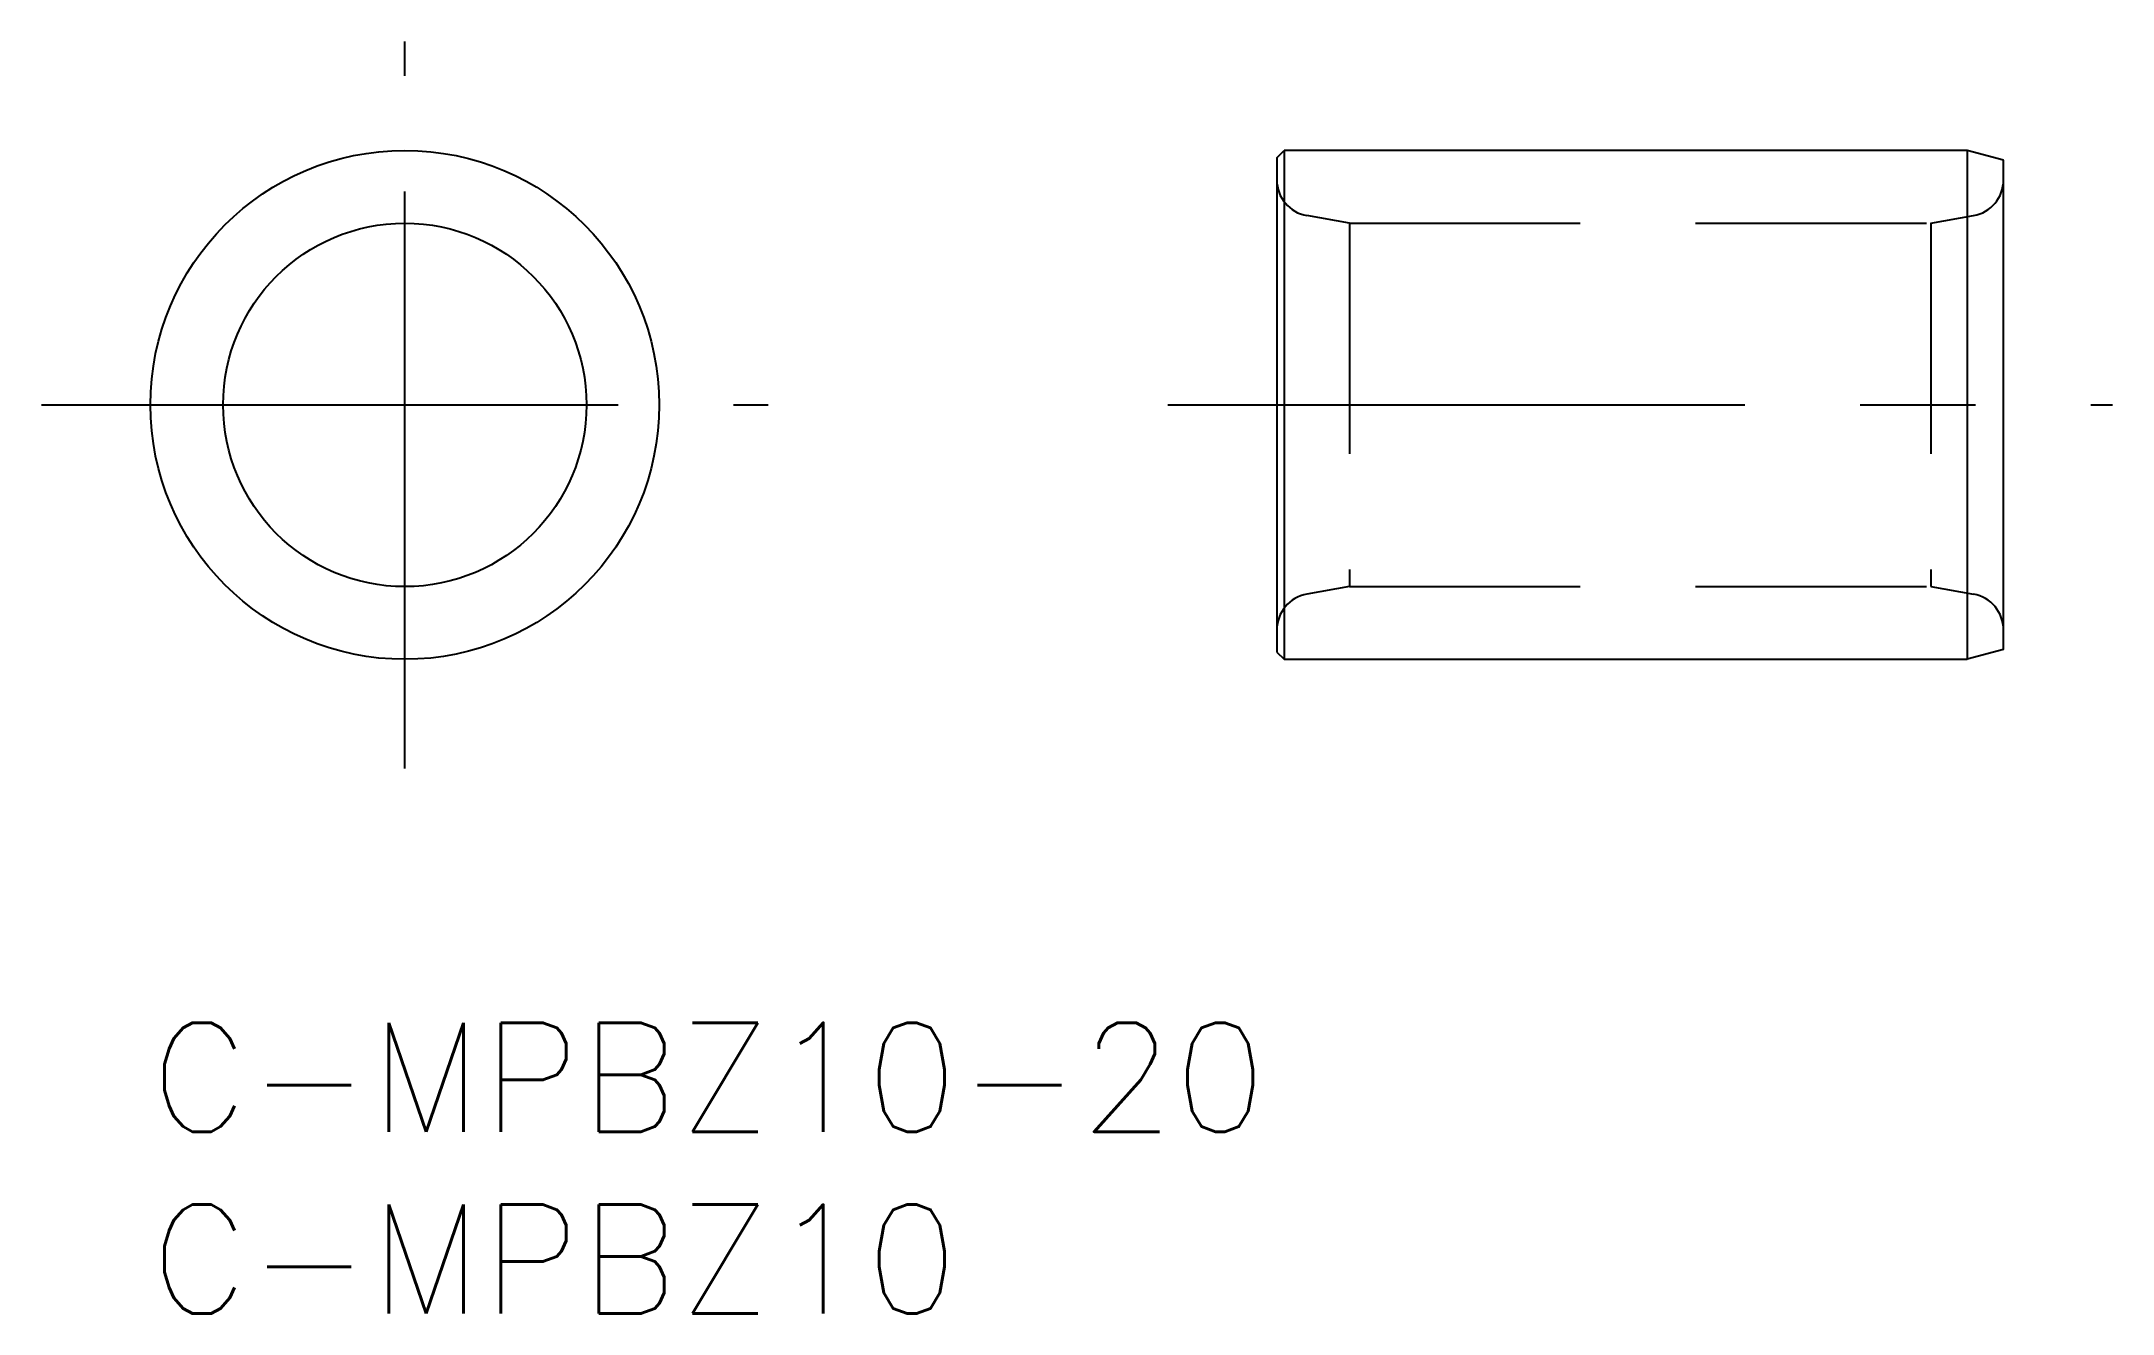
# Model space of a CAD drawing. Extents: x -3 to 54, y -8 to 27.
import ezdxf

# ---------------------------------------------------------------- set-up
doc = ezdxf.new("R2010")
doc.units = 0
doc.header["$LTSCALE"] = 0.5
doc.linetypes.add('CENTER', pattern=[50.8, 31.75, -6.35, 6.35, -6.35])
doc.linetypes.add('DASHED', pattern=[19.05, 12.7, -6.35])
for name, color, linetype in [('MSM_CENTER', 1, 'CENTER'), ('MSM_CONTINUOUS', 7, 'CONTINUOUS'), ('MSM_DASHED', 4, 'DASHED'), ('MSM_PART_NUMBER', 7, 'CONTINUOUS')]:
    doc.layers.add(name, color=color, linetype=linetype)
doc.styles.get("Standard").update_dxf_attribs({"font": 'txt.shx', "height": 1, "bigfont": 'bigfont.shx'})

# ---------------------------------------------------------------- blocks, each defined once
blk = doc.blocks.new('*U19')
at = {"layer": 'MSM_PART_NUMBER'}
blk.add_text('C-MPBZ10-20', height=3, dxfattribs=at).set_placement((0, -3))
blk = doc.blocks.new('*U20')
at = {"layer": 'MSM_PART_NUMBER'}
blk.add_text('C-MPBZ10', height=3, dxfattribs=at).set_placement((0, -8))

msp = doc.modelspace()

# ---------------------------------------------------------------- linework, layer by layer
at = {"layer": 'MSM_CENTER'}
for p, q in [((7, 7), (7, 27)), ((-3, 17), (17, 17)), ((28, 17), (54, 17))]:
    msp.add_line(p, q, dxfattribs=at)
at = {"layer": 'MSM_CONTINUOUS'}
for p, q in [((31, 23.8), (31.2, 24)), ((31.2, 24), (31.2, 10)), ((50, 24), (31.2, 24)), ((50, 24), (50, 10)), ((51, 23.732), (50, 24)), ((31, 23.8), (31, 10.2)), ((51, 10.268), (51, 23.732)), ((51, 10.268), (50, 10)), ((31, 10.2), (31.2, 10)), ((31.2, 10), (50, 10))]:
    msp.add_line(p, q, dxfattribs=at)
for radius in [7, 5]:
    msp.add_circle((7, 17), radius, dxfattribs=at)
at = {"layer": 'MSM_DASHED'}
for p, q in [((33, 22), (31.826, 22.207)), ((33, 22), (49, 22)), ((33, 22), (33, 12)), ((49, 22), (50.174, 22.207)), ((49, 22), (49, 12)), ((33, 12), (31.826, 11.793)), ((33, 12), (49, 12)), ((49, 12), (50.174, 11.793))]:
    msp.add_line(p, q, dxfattribs=at)
for centre, start, end in [((32, 23.192), 180, 260), ((50, 23.192), 280, 0), ((32, 10.808), 100, 180), ((50, 10.808), 0, 80)]:
    msp.add_arc(centre, 1, start, end, dxfattribs=at)

# ---------------------------------------------------------------- block references
at = {"layer": 'MSM_CONTINUOUS'}
for name in ['*U19', '*U20']:
    msp.add_blockref(name, (0, 0), dxfattribs=at)

doc.saveas('drawing.dxf')
